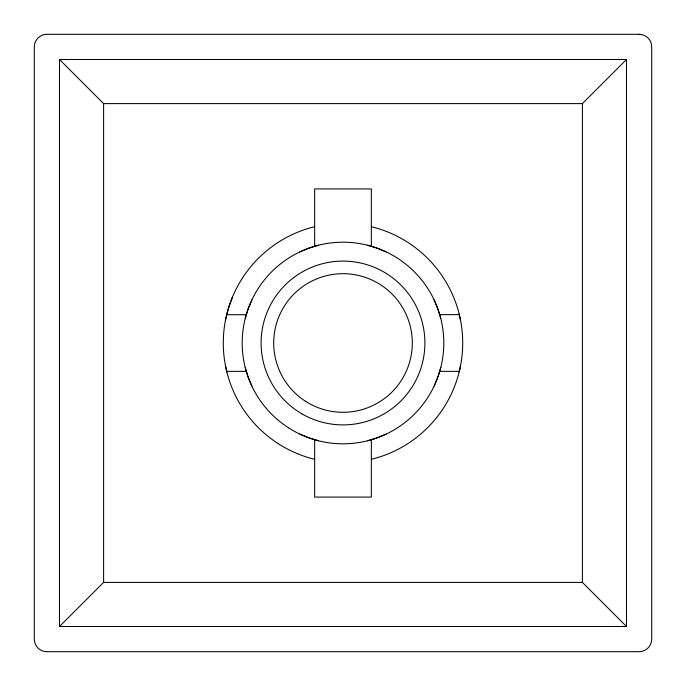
<?xml version="1.0" encoding="UTF-8"?>
<svg xmlns="http://www.w3.org/2000/svg" width="686" height="686" viewBox="0 0 686 686"><rect width="100%" height="100%" fill="white"/><g stroke="black" fill="none" stroke-linecap="round" stroke-linejoin="round"><path stroke-width="1.03" d="M225.6 319.65L228.455 308.254L232.408 297.192M459.114 372.086L460.4 366.35M245.219 318.51L248.092 309.043L251.882 299.902M440.781 367.49L437.908 376.957L434.118 386.098M59.502 626.498L103.603 582.397L582.397 582.397L626.498 626.498L626.498 59.502L59.502 59.502L59.502 626.498L626.498 626.498M59.502 59.502L103.603 103.603L582.397 103.603L626.498 59.502M299.902 251.882L309.043 248.092L318.51 245.219M386.098 434.118L376.957 437.908L367.49 440.781M314.651 226.723L313.914 226.886A119.698 119.698 0 0 0 313.914 459.114L314.651 459.277M371.349 459.277L372.086 459.114A119.698 119.698 0 0 0 372.086 226.886L371.349 226.723M226.706 314.711L246.274 314.711M439.709 314.651L459.277 314.651M226.723 371.349L246.291 371.349M439.709 371.349L459.277 371.349M367.49 245.219L376.957 248.092L386.098 251.882M318.51 440.781L309.043 437.908L299.902 434.118M434.118 299.902L437.908 309.043L440.781 318.51M251.882 386.098L248.092 376.957L245.219 367.49M459.114 313.914L460.4 319.65M225.6 366.35L226.886 372.086M582.397 103.603L582.397 582.397M371.349 246.291L371.349 188.924L314.651 188.924L314.651 246.291M371.349 439.709L371.349 497.076L314.651 497.076L314.651 439.709M103.603 103.603L103.603 582.397M639.103 34.3L46.897 34.3A12.597 12.597 0 0 0 34.3 46.897L34.3 639.103A12.597 12.597 0 0 0 46.897 651.7L639.103 651.7A12.597 12.597 0 0 0 651.7 639.103L651.7 46.897A12.597 12.597 0 0 0 639.103 34.3M288.377 427.721A100.799 100.799 0 0 0 443.679 347.948A100.799 100.799 0 0 0 296.944 253.34A100.799 100.799 0 0 0 288.377 427.721M302.046 413.924A81.9 81.9 0 0 0 424.9 343A81.9 81.9 0 0 0 302.046 272.076A81.9 81.9 0 0 0 302.046 413.924M305.45 401.241A69.303 69.303 0 0 0 412.217 346.404A69.303 69.303 0 0 0 311.333 281.354A69.303 69.303 0 0 0 305.45 401.241"/></g></svg>
